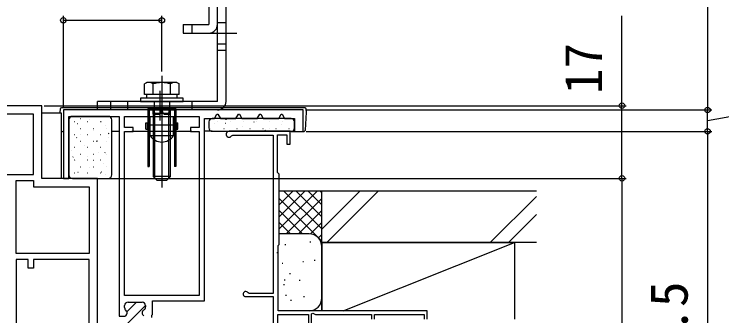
# Model space of a CAD drawing. Units: millimetres, scale not verified. Extents: x -525 to 525, y -783 to 778.
# Drawn here: x 208 to 373.3, y -452.7 to -382.1 of the extents above; entities that cross this region are included whole.
import ezdxf
from ezdxf.enums import TextEntityAlignment as Align

# ---------------------------------------------------------------- set-up
doc = ezdxf.new("R2010")
doc.units = ezdxf.units.MM
doc.header["$LTSCALE"] = 4
for name, color, linetype in [('0-2_YKK_11', 7, 'Continuous'), ('0-3_YKK_11E', 7, 'Continuous'), ('0-4_YKK_12', 2, 'Continuous'), ('0-5_YKK_13', 4, 'Continuous'), ('0-6_YKK_D', 6, 'Continuous'), ('0-8_YSS_K', 3, 'Continuous')]:
    doc.layers.add(name, color=color, linetype=linetype)
doc.styles.add('ＭＳ ゴシック', font='')
doc.styles.get('ＭＳ ゴシック').set_extended_font_data('MS Gothic')

msp = doc.modelspace()

# ---------------------------------------------------------------- linework, layer by layer
at = {"layer": '0-2_YKK_11'}
for p, q in [((234.354, -451.74), (236.594, -449.5)), ((234.597, -449.5), (237.897, -449.5)), ((234.597, -449.5), (237.897, -449.5)), ((232.497, -456.425), (238.694, -450.228)), ((233.797, -450.751), (233.797, -450.3)), ((233.797, -450.751), (233.797, -450.3)), ((238.697, -450.3), (238.697, -450.614)), ((238.697, -450.3), (238.697, -450.614))]:
    msp.add_line(p, q, dxfattribs=at)
for points in [[(227.497, -482.5), (227.497, -420.5), (214.497, -420.5), (214.497, -403.5), (200.697, -403.5), (196.497, -409.5), (178.697, -409.5)], [(275.497, -404.5), (219.497, -404.5), (219.497, -420.5), (220.797, -420.5), (220.797, -406), (232.497, -406), (232.497, -452.8), (233.597, -452.8)], [(240.177, -453.075), (240.177, -452.525), (240.297, -452.342), (240.297, -449.2), (252.497, -449.2), (252.497, -406.5), (254.804, -406.5), (255.382, -405.5), (255.613, -405.5), (256.19, -406.5), (259.804, -406.5), (260.382, -405.5), (260.613, -405.5), (261.19, -406.5), (264.804, -406.5), (265.382, -405.5), (265.613, -405.5), (266.19, -406.5), (269.804, -406.5), (270.382, -405.5), (270.613, -405.5), (271.19, -406.5), (273.497, -406.5), (273.497, -409.5), (275.497, -409.5), (275.497, -404.5)]]:
    msp.add_lwpolyline(points, dxfattribs=at)
for points in [[(212.497, -419.6), (212.497, -405.5), (201.738, -405.5), (199.315, -408.962), (199.595, -409.5), (201.497, -409.5), (201.497, -411.2), (198.497, -411.2), (198.497, -414.7), (201.497, -414.7), (201.497, -416.4), (198.497, -416.4), (198.497, -419.6)], [(251.197, -409.5), (251.197, -447.9), (233.797, -447.9), (233.797, -409.5), (235.797, -409.5), (235.797, -408.6), (233.797, -408.6), (233.797, -406), (251.197, -406), (251.197, -408.6), (249.197, -408.6), (249.197, -409.5)], [(208.497, -438.1), (208.497, -421), (212.497, -421), (212.497, -422.5), (225.497, -422.5), (225.497, -438.1)], [(225.497, -458.8), (225.497, -439.5), (212.497, -439.5), (212.497, -441.5), (211.297, -441.5), (211.297, -439.5), (208.497, -439.5), (208.497, -458.8), (211.297, -458.8), (211.297, -456.8), (212.497, -456.8), (212.497, -458.8)]]:
    msp.add_lwpolyline(points, close=True, dxfattribs=at)
for centre, start, end in [((234.597, -450.3), 90.00001, 179.99999), ((234.597, -450.3), 90.00001, 179.99999), ((237.897, -450.3), 0.00001, 89.99999), ((237.897, -450.3), 0.00001, 89.99999), ((234.597, -450.751), 179.99999, 231.31781), ((234.597, -450.751), 179.99999, 231.31781), ((238.697, -452), 120, 240), ((238.697, -452), 120, 240), ((237.897, -450.614), 300.00001, 0.00004), ((237.897, -450.614), 300.00001, 0.00004), ((233.597, -452), 270.00001, 51.31781), ((233.597, -452), 270.00001, 51.31781)]:
    msp.add_arc(centre, 0.8, start, end, dxfattribs=at)
at = {"layer": '0-3_YKK_11E'}
for points in [[(304.497, -451.495), (269.697, -451.495), (269.697, -436.195), (269.897, -435.995), (269.897, -419.495), (269.697, -419.295), (269.497, -419.095), (269.497, -410.295), (271.697, -410.295), (271.697, -412.495), (272.497, -412.495), (272.497, -409.495), (258.197, -409.495)], [(258.803, -410.545), (259.063, -410.395), (268.497, -410.395)], [(268.497, -410.395), (268.497, -447.495), (262.903, -447.495), (262.635, -447.328)], [(262.097, -448.195), (268.497, -448.195), (268.497, -463.295)], [(269.597, -460.695), (269.597, -452.395), (276.797, -452.395), (276.797, -456.495)], [(277.497, -456.495), (277.497, -452.222), (277.797, -452.049), (278.397, -452.395), (291.497, -452.395), (291.497, -453.495)], [(292.197, -453.495), (292.197, -452.395), (303.797, -452.395), (303.797, -453.495)], [(304.497, -453.495), (304.497, -451.495)]]:
    msp.add_lwpolyline(points, dxfattribs=at)
for centre, radius, start, end in [((258.197, -410.195), 0.7, 89.99998, 330.00003), ((262.097, -447.595), 0.6, 26.3878, 270)]:
    msp.add_arc(centre, radius, start, end, dxfattribs=at)
at = {"layer": '0-4_YKK_12'}
for p, q in [((252.997, -386.5), (259.997, -386.5)), ((241.997, -400), (241.997, -407))]:
    msp.add_line(p, q, dxfattribs=at)
msp.add_lwpolyline([(214.497, -405.2), (218.997, -405.2), (218.997, -420.5)], dxfattribs=at)
at = {"layer": '0-5_YKK_13'}
for p, q in [((253.497, -313.503), (253.497, -384.501)), ((255.497, -384.501), (255.497, -313.503)), ((255.497, -402.5), (255.497, -360.5)), ((257.497, -402.5), (257.497, -360.5)), ((247.497, -384.501), (253.497, -384.501)), ((249.497, -384.501), (249.497, -386.501)), ((255.497, -384), (257.497, -384)), ((255.497, -389), (257.497, -389)), ((255.497, -390.5), (257.497, -390.5)), ((242.497, -396.488), (242.497, -422.623)), ((238.997, -398.1), (238.456, -398.413)), ((238.456, -400.9), (238.456, -398.413)), ((245.997, -398.1), (238.997, -398.1)), ((240.476, -400.9), (240.476, -398.413)), ((244.518, -400.9), (244.518, -398.413)), ((245.997, -398.1), (246.539, -398.413)), ((246.539, -400.9), (246.539, -398.413)), ((246.539, -400.9), (238.456, -400.9)), ((245.997, -400.9), (238.997, -400.9)), ((238.997, -401.7), (238.997, -400.9)), ((255.497, -402.5), (227.497, -402.5)), ((227.497, -404.5), (227.497, -402.5)), ((230.497, -402.5), (230.497, -404.5)), ((234.497, -402.5), (234.497, -404.5)), ((240.722, -402.5), (240.722, -404.241)), ((244.272, -402.5), (244.272, -404.241)), ((249.497, -402.5), (249.497, -404.5)), ((218.741, -404.282), (218.697, -405)), ((218.697, -405), (218.709, -405.2)), ((275.954, -404), (219.04, -404)), ((255.497, -404.5), (227.497, -404.5)), ((245.747, -404.2), (239.247, -404.2)), ((239.247, -404.2), (239.247, -417.7)), ((239.247, -404.2), (245.747, -404.2)), ((239.247, -404.2), (239.247, -417.7)), ((239.547, -404.5), (245.447, -404.5)), ((239.547, -404.5), (239.547, -417.7)), ((245.447, -404.5), (239.547, -404.5)), ((239.547, -404.5), (239.547, -417.7)), ((240.497, -405.3), (240.722, -404.241)), ((240.877, -405.3), (240.722, -404.241)), ((244.117, -405.3), (244.272, -404.241)), ((244.497, -405.3), (244.272, -404.241)), ((245.447, -404.5), (245.447, -417.7)), ((245.447, -404.5), (245.447, -417.7)), ((245.747, -404.2), (245.747, -417.7)), ((245.747, -404.2), (245.747, -417.7)), ((276.039, -409.218), (276.297, -405)), ((276.297, -405), (276.253, -404.282)), ((229.997, -406), (221.597, -406)), ((223.469, -406.53), (223.553, -406.475)), ((225.571, -406.718), (225.58, -406.715)), ((239.747, -406), (245.247, -406)), ((239.747, -410.5), (239.747, -406)), ((240.497, -405.3), (240.497, -420.1)), ((244.497, -405.3), (240.497, -405.3)), ((241.997, -405.5), (240.497, -405.5)), ((240.497, -405.5), (241.997, -405.5)), ((240.877, -420.48), (240.877, -405.3)), ((244.497, -405.5), (242.997, -405.5)), ((242.997, -405.5), (244.497, -405.5)), ((244.117, -420.48), (244.117, -405.3)), ((244.497, -420.1), (244.497, -405.3)), ((272.697, -406.5), (254.297, -406.5)), ((264.847, -406.567), (264.931, -406.512)), ((220.797, -406.8), (220.797, -419.7)), ((220.797, -408.299), (220.863, -408.255)), ((222.108, -407.223), (222.158, -407.223)), ((222.828, -407.69), (222.837, -407.686)), ((225.148, -407.223), (225.198, -407.223)), ((228.188, -407.223), (228.238, -407.223)), ((228.272, -407.269), (228.355, -407.214)), ((229.337, -408.226), (229.346, -408.222)), ((230.797, -419.7), (230.797, -406.8)), ((238.747, -409), (238.747, -407.5)), ((238.747, -407.5), (239.047, -407.5)), ((239.047, -407.5), (239.047, -409)), ((239.247, -407.75), (239.047, -407.75)), ((239.747, -407.75), (239.547, -407.75)), ((239.747, -408), (245.247, -408)), ((245.447, -407.75), (245.247, -407.75)), ((245.947, -407.75), (245.747, -407.75)), ((245.947, -407.5), (246.247, -407.5)), ((245.947, -407.5), (245.947, -409)), ((246.247, -409), (246.247, -407.5)), ((253.497, -407.3), (253.497, -408.7)), ((254.728, -407.757), (254.737, -407.754)), ((255.548, -407.223), (255.598, -407.223)), ((257.355, -407.608), (257.439, -407.553)), ((257.518, -406.769), (257.528, -406.766)), ((258.588, -407.223), (258.638, -407.223)), ((261.237, -408.293), (261.247, -408.29)), ((261.628, -407.223), (261.678, -407.223)), ((264.027, -407.305), (264.037, -407.302)), ((264.668, -407.223), (264.718, -407.223)), ((267.708, -407.223), (267.758, -407.223)), ((270.537, -407.841), (270.546, -407.837)), ((270.748, -407.223), (270.798, -407.223)), ((273.28, -406.869), (273.289, -406.866)), ((273.497, -408.7), (273.497, -407.3)), ((219.255, -409.5), (219.497, -409.5)), ((223.533, -408.838), (223.583, -408.838)), ((226.547, -409.214), (226.556, -409.21)), ((226.573, -408.838), (226.623, -408.838)), ((229.613, -408.838), (229.663, -408.838)), ((230.077, -409.992), (230.16, -409.937)), ((232.497, -409.5), (230.797, -409.5)), ((249.497, -409.5), (235.497, -409.5)), ((238.747, -409), (239.047, -409)), ((239.247, -408.75), (239.047, -408.75)), ((239.747, -408.75), (239.547, -408.75)), ((245.447, -408.75), (245.247, -408.75)), ((245.947, -408.75), (245.747, -408.75)), ((245.947, -409), (246.247, -409)), ((254.297, -409.495), (252.497, -409.495)), ((253.933, -408.838), (253.983, -408.838)), ((254.297, -409.495), (272.697, -409.495)), ((256.973, -408.838), (257.023, -408.838)), ((258.117, -409.398), (258.126, -409.394)), ((260.013, -408.838), (260.063, -408.838)), ((263.053, -408.838), (263.103, -408.838)), ((266.093, -408.838), (266.143, -408.838)), ((266.652, -409.291), (266.736, -409.235)), ((267.746, -408.829), (267.756, -408.825)), ((269.133, -408.838), (269.183, -408.838)), ((272.173, -408.838), (272.223, -408.838)), ((272.697, -409.5), (275.74, -409.5)), ((222.108, -410.213), (222.158, -410.213)), ((222.585, -411.033), (222.668, -410.978)), ((223.427, -410.319), (223.436, -410.315)), ((225.148, -410.213), (225.198, -410.213)), ((228.188, -410.213), (228.238, -410.213)), ((229.936, -410.854), (229.945, -410.851)), ((222.108, -413.203), (222.158, -413.203)), ((223.533, -411.828), (223.583, -411.828)), ((224.403, -412.814), (224.412, -412.811)), ((225.148, -413.203), (225.198, -413.203)), ((226.573, -411.828), (226.623, -411.828)), ((227.193, -411.826), (227.202, -411.822)), ((227.388, -411.772), (227.471, -411.717)), ((228.188, -413.203), (228.238, -413.203)), ((229.613, -411.828), (229.663, -411.828)), ((221.282, -413.919), (221.292, -413.915)), ((223.533, -414.818), (223.583, -414.818)), ((226.573, -414.818), (226.623, -414.818)), ((227.792, -414.455), (227.801, -414.451)), ((229.192, -414.496), (229.276, -414.44)), ((229.613, -414.818), (229.663, -414.818)), ((221.7, -415.537), (221.784, -415.481)), ((222.108, -416.193), (222.158, -416.193)), ((222.258, -416.414), (222.268, -416.411)), ((225.049, -415.426), (225.058, -415.423)), ((225.148, -416.193), (225.198, -416.193)), ((226.503, -416.276), (226.586, -416.22)), ((228.188, -416.193), (228.238, -416.193)), ((223.533, -417.808), (223.583, -417.808)), ((225.647, -418.055), (225.657, -418.052)), ((226.573, -417.808), (226.623, -417.808)), ((228.768, -416.95), (228.777, -416.947)), ((229.613, -417.808), (229.663, -417.808)), ((239.247, -417.7), (239.547, -417.7)), ((239.247, -417.7), (239.547, -417.7)), ((245.747, -417.7), (245.447, -417.7)), ((245.747, -417.7), (245.447, -417.7)), ((222.108, -419.183), (222.158, -419.183)), ((222.904, -419.026), (222.914, -419.023)), ((225.148, -419.183), (225.198, -419.183)), ((228.188, -419.183), (228.238, -419.183)), ((228.308, -418.999), (228.391, -418.944)), ((229.414, -419.562), (229.423, -419.559)), ((220.86, -420.011), (220.899, -419.985)), ((221.597, -420.5), (229.997, -420.5)), ((244.497, -420.1), (240.497, -420.1)), ((240.497, -420.1), (241.297, -420.9)), ((241.297, -420.9), (243.697, -420.9)), ((244.497, -420.1), (243.697, -420.9))]:
    msp.add_line(p, q, dxfattribs=at)
for points in [[(247.497, -384.501), (247.497, -386.501), (253.497, -386.501)], [(245.997, -400.9), (245.997, -401.7), (238.997, -401.7)], [(240.497, -405.5), (240.497, -405), (240.497, -404.5)], [(240.497, -405.5), (240.497, -405), (240.497, -404.5)], [(241.997, -405.5), (242.247, -405), (242.497, -404.5)], [(241.997, -405.5), (242.247, -405), (242.497, -404.5)], [(242.997, -405.5), (242.747, -405), (242.497, -404.5)], [(242.997, -405.5), (242.747, -405), (242.497, -404.5)], [(244.497, -405.5), (244.497, -405), (244.497, -404.5)], [(244.497, -405.5), (244.497, -405), (244.497, -404.5)], [(239.747, -410.5), (245.247, -410.5), (245.247, -406)]]:
    msp.add_lwpolyline(points, dxfattribs=at)
msp.add_lwpolyline([(237.497, -402.5), (247.497, -402.5), (247.497, -401.7), (237.497, -401.7)], close=True, dxfattribs=at)
for centre, radius, start, end in [((253.497, -384.501), 2, 270, 0), ((239.466, -399.889), 1.789, 55.61575, 124.38425), ((242.497, -404.787), 6.687, 72.41205, 107.58795), ((245.528, -399.889), 1.789, 55.61575, 124.38425), ((255.497, -402.5), 2, 270, 0), ((219.04, -404.3), 0.3, 90, 176.5), ((275.954, -404.3), 0.3, 3.5, 90), ((221.597, -406.8), 0.8, 90, 180), ((229.997, -406.8), 0.8, 0, 90), ((254.297, -407.3), 0.8, 90, 180), ((272.697, -407.3), 0.8, 0, 90), ((219.255, -409.2), 0.3, 210.89102, 270), ((254.289, -408.703), 0.792, 179.75387, 270.59421), ((272.705, -408.703), 0.792, 269.40579, 0.24613), ((275.74, -409.2), 0.3, 270, 356.5), ((242.497, -408.729), 3.271, 212.77908, 327.22092), ((221.597, -419.7), 0.8, 180, 270), ((229.997, -419.7), 0.8, 270, 0)]:
    msp.add_arc(centre, radius, start, end, dxfattribs=at)
at = {"layer": '0-6_YKK_D'}
for p, q in [((370, -331.5), (370, -404.5)), ((219.497, -403.8), (219.497, -382.5)), ((219.497, -383.5), (242.497, -383.5)), ((242.497, -395.488), (242.497, -382.5)), ((214.997, -403.5), (351, -403.5)), ((276.197, -404.5), (371, -404.5)), ((276.197, -404.5), (371, -404.5)), ((370, -409.5), (370, -404.5)), ((276.197, -409.5), (371, -409.5)), ((276.197, -409.5), (371, -409.5)), ((370, -409.5), (370, -498)), ((227.997, -420.5), (351, -420.5)), ((227.997, -420.5), (351, -420.5)), ((350, -420.5), (350, -512.5))]:
    msp.add_line(p, q, dxfattribs=at)
for points in [[(350, -420.5), (350, -403.5), (350, -382.427)], [(370, -407), (390, -403.352), (390, -392.398)]]:
    msp.add_lwpolyline(points, dxfattribs=at)
for centre in [(219.497, -383.5), (242.497, -383.5), (350, -403.5), (370, -404.5), (370, -404.5), (370, -409.5), (370, -409.5), (350, -420.5), (350, -420.5)]:
    msp.add_circle(centre, 0.637, dxfattribs=at)
at = {"layer": '0-8_YSS_K'}
for p, q in [((279.896, -423.496), (269.896, -423.496)), ((269.897, -432.354), (278.754, -423.496)), ((269.897, -429.525), (275.926, -423.496)), ((269.897, -426.697), (273.098, -423.496)), ((271.039, -423.496), (279.897, -432.354)), ((273.867, -423.496), (279.897, -429.525)), ((276.695, -423.496), (279.897, -426.697)), ((279.524, -423.496), (279.896, -423.868)), ((279.897, -436.496), (279.896, -423.496)), ((279.897, -435.496), (279.896, -423.496)), ((329.998, -423.496), (279.896, -423.496)), ((279.896, -432.39), (288.791, -423.496)), ((281.033, -435.496), (293.033, -423.496)), ((319.217, -435.496), (329.998, -424.715)), ((269.896, -425.182), (279.897, -435.182)), ((271.583, -433.496), (279.896, -425.182)), ((269.897, -428.011), (275.382, -433.496)), ((274.411, -433.496), (279.897, -428.01)), ((323.46, -435.496), (329.998, -428.958)), ((269.897, -430.839), (272.572, -433.514)), ((277.222, -433.513), (279.897, -430.839)), ((276.897, -433.496), (269.897, -433.496)), ((279.102, -434.462), (279.897, -433.667)), ((271.254, -435.991), (271.454, -435.991)), ((277.092, -435.324), (277.292, -435.324)), ((279.896, -435.496), (324.896, -435.496)), ((279.897, -435.496), (279.897, -451.496)), ((269.397, -437.822), (269.597, -437.822)), ((279.896, -451.496), (279.896, -436.496)), ((279.897, -448.496), (279.897, -436.496)), ((278.093, -439.663), (278.293, -439.663)), ((270.586, -440.331), (270.786, -440.331)), ((275.423, -439.997), (275.623, -439.997)), ((272.32, -442.79), (272.52, -442.79)), ((271.113, -444.251), (271.313, -444.251)), ((274.592, -444.336), (274.792, -444.336)), ((270.92, -445.338), (271.12, -445.338)), ((271.417, -447.845), (271.617, -447.845)), ((272.589, -449.01), (272.789, -449.01)), ((275.593, -448.178), (275.793, -448.178)), ((276.897, -451.496), (269.697, -451.496))]:
    msp.add_line(p, q, dxfattribs=at)
for points in [[(329.998, -435.496), (279.896, -435.496), (279.896, -423.496)], [(284.896, -451.496), (324.896, -435.496), (324.896, -453.496)]]:
    msp.add_lwpolyline(points, dxfattribs=at)
for centre, start, end in [((276.897, -436.496), 0.00137, 90.00137), ((276.898, -448.496), 270.00137, 0.00137)]:
    msp.add_arc(centre, 3, start, end, dxfattribs=at)

# ---------------------------------------------------------------- texts
at = {"layer": '0-6_YKK_D', "style": 'ＭＳ ゴシック'}
for s, p in [('17', (348, -400.791)), ('88.5', (368, -468.58))]:
    msp.add_text(s, height=8.798, rotation=90, dxfattribs=at).set_placement(p, align=Align.BOTTOM_LEFT)

doc.saveas('drawing.dxf')
